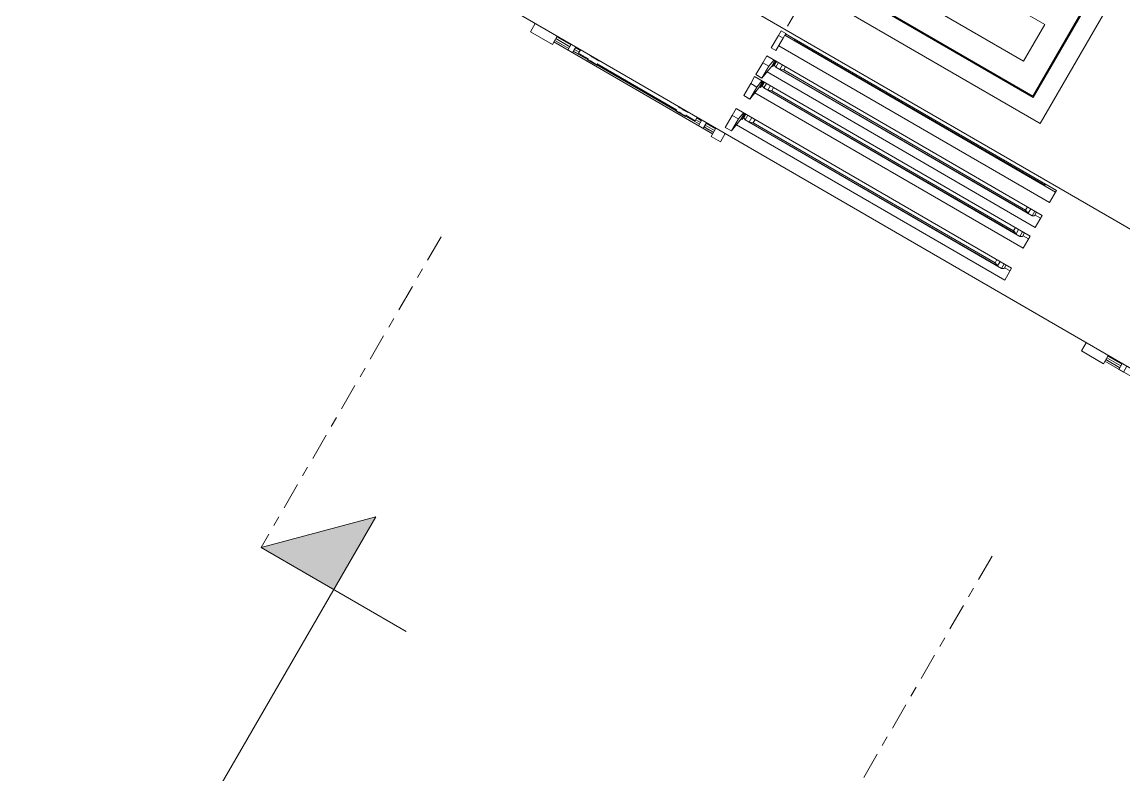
# Model space of a CAD drawing. Header units: millimetres. Extents: x 1373 to 40779, y 1939 to 6439.
# Drawn here: x 4470.7 to 4600.5, y 2396.2 to 2484.9 of the extents above; entities that cross this region are included whole.
import ezdxf

# ---------------------------------------------------------------- set-up
doc = ezdxf.new("R2010")
doc.units = ezdxf.units.MM
doc.linetypes.add('Centre', pattern=[1.34939, 0.635, -0.23813, 0.23813, -0.23813])
for name, color, linetype, lineweight in [('A-DETL', 6, 'Continuous', 30), ('A-DOOR', 31, 'Continuous', 18), ('A-DOOR-FRAM', 31, 'Continuous', 18), ('A-FLOR', 192, 'Continuous', 30), ('A-FLOR-HRAL', 11, 'Continuous', 18), ('A-FLOR-LEVL', 51, 'Continuous', 18), ('A-GLAZ', 151, 'Continuous', 18), ('A-WALL', 20, 'Continuous', 9), ('HESAPLAMALAR', 2, 'Continuous', 30)]:
    doc.layers.add(name, color=color, linetype=linetype, lineweight=lineweight)

# ---------------------------------------------------------------- blocks, each defined once
blk = doc.blocks.new('JTIRJRT')
at = {"layer": 'A-FLOR-LEVL'}
blk.add_hatch(color=256, dxfattribs=at).paths.add_polyline_path([(21893.2, -2372.24), (21893.2, -2411.74), (21932.7, -2372.24)])
at = {"layer": 'A-FLOR-LEVL', "linetype": 'Centre', "ltscale": 20}
for p, q in [((22062.34, -2111.74), (21893.2, -2111.74)), ((22062.34, -2411.74), (21893.2, -2411.74))]:
    blk.add_line(p, q, dxfattribs=at)
at = {"layer": 'A-FLOR-LEVL'}
for p, q in [((21893.2, -2411.74), (21893.2, -2332.75)), ((21932.7, -2372.24), (21735.23, -2372.24)), ((21932.7, -2372.24), (21893.2, -2411.74))]:
    blk.add_line(p, q, dxfattribs=at)
blk = doc.blocks.new('A$C1f4491a2')
at = {"layer": 'A-DOOR'}
for p, q in [((700.83, 1995.24), (624.83, 1995.24)), ((624.83, 1878.68), (624.83, 1995.24)), ((636.83, 1983.24), (636.83, 1887.9)), ((636.83, 1983.24), (656.83, 1983.24)), ((656.83, 1878.68), (656.83, 1983.24))]:
    blk.add_line(p, q, dxfattribs=at)
at = {"layer": 'A-DOOR-FRAM'}
for p, q in [((710.33, 2004.74), (615.33, 2004.74)), ((615.33, 2004.74), (615.33, 1878.68)), ((624.33, 1878.68), (624.33, 1995.74)), ((624.33, 1995.74), (701.33, 1995.74)), ((624.83, 1995.24), (624.83, 1878.68)), ((624.83, 1995.24), (700.83, 1995.24))]:
    blk.add_line(p, q, dxfattribs=at)
at = {"layer": 'A-FLOR', "color": 1, "lineweight": 20}
for p, q in [((532.41, 2087.24), (536.91, 2087.24)), ((532.41, 2087.24), (532.41, 2075.24)), ((536.91, 2075.24), (532.41, 2075.24)), ((532.41, 1787.24), (536.91, 1787.24)), ((532.41, 1787.24), (532.41, 1775.24)), ((536.91, 1775.24), (532.41, 1775.24))]:
    blk.add_line(p, q, dxfattribs=at)
at = {"layer": 'A-FLOR-HRAL'}
for p, q in [((533.79, 2173.6), (533.79, 2087.24)), ((533.74, 2097.4), (536.91, 2097.4)), ((533.74, 2097.4), (533.74, 2094.86)), ((533.74, 2094.86), (536.91, 2094.86)), ((534.55, 2087.24), (534.55, 2094.86)), ((534.63, 2094.86), (534.63, 2087.24)), ((536.54, 2087.24), (536.54, 2094.86)), ((532.41, 1878.68), (536.91, 1878.68)), ((532.41, 1878.68), (532.41, 1873.6)), ((595.41, 1878.68), (612.41, 1878.68)), ((532.41, 1873.6), (536.91, 1873.6)), ((533.79, 1873.6), (533.79, 1787.24)), ((534.55, 1868.52), (534.55, 1873.6)), ((534.63, 1873.6), (534.63, 1868.52)), ((536.54, 1868.52), (536.54, 1873.6)), ((533.74, 1868.52), (536.91, 1868.52)), ((533.74, 1868.52), (533.74, 1865.98)), ((533.74, 1865.98), (536.91, 1865.98)), ((534.55, 1858.36), (534.55, 1865.98)), ((534.63, 1865.98), (534.63, 1858.36)), ((536.54, 1863.44), (536.54, 1865.98)), ((536.91, 1863.44), (535.07, 1863.44)), ((535.07, 1863.44), (535.07, 1858.36)), ((534.55, 1858.36), (534.33, 1858.36)), ((534.33, 1858.36), (534.33, 1853.28)), ((535.29, 1858.36), (534.55, 1858.36)), ((534.63, 1857.62), (534.63, 1857.27)), ((536.91, 1858.36), (536.76, 1858.36)), ((534.33, 1853.28), (534.55, 1853.28)), ((534.55, 1810.1), (534.55, 1853.28)), ((534.55, 1853.28), (535.29, 1853.28)), ((534.63, 1853.28), (534.63, 1810.1)), ((535.07, 1853.28), (535.07, 1810.1)), ((536.76, 1853.28), (536.91, 1853.28)), ((534.55, 1810.1), (534.33, 1810.1)), ((534.33, 1810.1), (534.33, 1805.02)), ((535.29, 1810.1), (534.55, 1810.1)), ((534.63, 1809.36), (534.63, 1808.65)), ((536.91, 1810.1), (536.76, 1810.1)), ((534.33, 1805.02), (534.55, 1805.02)), ((534.55, 1797.4), (534.55, 1805.02)), ((534.55, 1805.02), (535.29, 1805.02)), ((534.63, 1806.18), (534.63, 1805.77)), ((534.63, 1805.02), (534.63, 1797.4)), ((535.07, 1805.02), (535.07, 1799.94)), ((536.76, 1805.02), (536.91, 1805.02)), ((533.74, 1797.4), (536.91, 1797.4)), ((533.74, 1797.4), (533.74, 1794.86)), ((535.07, 1799.94), (536.91, 1799.94)), ((536.54, 1797.4), (536.54, 1799.94)), ((533.74, 1794.86), (536.91, 1794.86)), ((534.55, 1787.24), (534.55, 1794.86)), ((534.63, 1794.86), (534.63, 1787.24)), ((536.54, 1787.24), (536.54, 1794.86))]:
    blk.add_line(p, q, dxfattribs=at)
at = {"layer": 'A-FLOR-HRAL', "linetype": 'Continuous'}
for p, q in [((535.58, 2087.24), (535.58, 2094.86)), ((534.59, 2087.24), (534.59, 2090.52)), ((534.59, 1868.52), (534.59, 1871.07)), ((535.58, 1868.52), (535.58, 1873.6)), ((535.58, 1863.44), (535.58, 1865.98)), ((534.59, 1858.36), (534.59, 1858.36)), ((534.59, 1853.53), (534.59, 1853.54)), ((535.58, 1797.4), (535.58, 1799.94)), ((535.58, 1787.24), (535.58, 1794.86)), ((534.59, 1787.24), (534.59, 1790.52))]:
    blk.add_line(p, q, dxfattribs=at)
at = {"layer": 'A-FLOR-HRAL'}
for centre, start_param, end_param in [((534.55, 1855.82), 3.141593, 6.283185), ((536.76, 1855.82), 0, 3.141593), ((534.55, 1807.56), 3.141593, 6.283185), ((536.76, 1807.56), 0, 3.141593)]:
    blk.add_ellipse(centre, major_axis=(0, 2.54), ratio=0.043477, start_param=start_param, end_param=end_param, dxfattribs=at)
at = {"layer": 'A-GLAZ'}
for p, q in [((548.16, 2027.24), (548.16, 2024.24)), ((565.55, 2027.24), (565.55, 2024.24)), ((576.85, 2027.24), (576.85, 2024.24)), ((591.03, 2027.24), (591.03, 1879.74)), ((547.18, 2023.16), (547.71, 2024.24)), ((547.18, 1883.62), (547.18, 2023.16)), ((549.68, 2023.16), (547.18, 2023.16)), ((547.93, 2019.24), (547.28, 2020.99)), ((547.28, 2020.99), (547.28, 1885.8)), ((549.68, 2020.99), (547.28, 2020.99)), ((547.71, 2024.24), (549.68, 2024.24)), ((564.57, 2023.16), (565.1, 2024.24)), ((564.57, 1883.62), (564.57, 2023.16)), ((567.08, 2023.16), (564.57, 2023.16)), ((565.32, 2019.24), (564.67, 2020.99)), ((564.67, 2020.99), (564.67, 1885.8)), ((567.08, 2020.99), (564.67, 2020.99)), ((565.1, 2024.24), (567.08, 2024.24)), ((575.88, 2023.16), (576.41, 2024.24)), ((575.88, 1883.62), (575.88, 2023.16)), ((578.38, 2023.16), (575.88, 2023.16)), ((576.62, 2019.24), (575.97, 2020.99)), ((575.97, 2020.99), (575.97, 1885.8)), ((578.38, 2020.99), (575.97, 2020.99)), ((576.41, 2024.24), (578.38, 2024.24)), ((591.29, 1884.74), (591.29, 2021.24)), ((591.29, 2021.24), (591.86, 2021.24)), ((547.93, 2019.24), (547.93, 1887.54)), ((549.68, 2019.24), (547.93, 2019.24)), ((565.32, 2019.24), (565.32, 1887.54)), ((567.08, 2019.24), (565.32, 2019.24)), ((576.62, 2019.24), (576.62, 1887.54)), ((578.38, 2019.24), (576.62, 2019.24)), ((547.93, 1887.54), (547.28, 1885.8)), ((547.28, 1885.8), (549.68, 1885.8)), ((547.93, 1887.54), (549.68, 1887.54)), ((565.32, 1887.54), (564.67, 1885.8)), ((564.67, 1885.8), (567.08, 1885.8)), ((565.32, 1887.54), (567.08, 1887.54)), ((576.62, 1887.54), (575.97, 1885.8)), ((575.97, 1885.8), (578.38, 1885.8)), ((576.62, 1887.54), (578.38, 1887.54)), ((591.86, 1884.74), (591.29, 1884.74)), ((539.42, 1880.62), (546.66, 1881.72)), ((539.42, 1877.24), (539.42, 1880.62)), ((545.94, 1880.62), (539.42, 1880.62)), ((549.68, 1881.19), (545.94, 1880.62)), ((545.94, 1880.62), (545.94, 1877.24)), ((546.66, 1882.21), (548.16, 1882.34)), ((546.66, 1881.72), (546.66, 1882.21)), ((549.68, 1882.21), (546.66, 1882.21)), ((549.68, 1881.72), (546.66, 1881.72)), ((549.68, 1883.62), (547.18, 1883.62)), ((547.18, 1883.62), (547.71, 1882.54)), ((549.68, 1882.54), (547.71, 1882.54)), ((548.16, 1882.54), (548.16, 1882.34)), ((548.16, 1882.34), (549.68, 1882.34)), ((556.81, 1880.62), (564.05, 1881.72)), ((556.81, 1877.24), (556.81, 1880.62)), ((563.33, 1880.62), (556.81, 1880.62)), ((567.08, 1881.19), (563.33, 1880.62)), ((563.33, 1880.62), (563.33, 1877.24)), ((564.05, 1882.21), (565.55, 1882.34)), ((564.05, 1881.72), (564.05, 1882.21)), ((567.08, 1882.21), (564.05, 1882.21)), ((567.08, 1881.72), (564.05, 1881.72)), ((567.08, 1883.62), (564.57, 1883.62)), ((564.57, 1883.62), (565.1, 1882.54)), ((567.08, 1882.54), (565.1, 1882.54)), ((565.55, 1882.54), (565.55, 1882.34)), ((565.55, 1882.34), (567.08, 1882.34)), ((568.11, 1880.62), (575.35, 1881.72)), ((568.11, 1877.24), (568.11, 1880.62)), ((574.63, 1880.62), (568.11, 1880.62)), ((578.38, 1881.19), (574.63, 1880.62)), ((574.63, 1880.62), (574.63, 1877.24)), ((575.35, 1882.21), (576.85, 1882.34)), ((575.35, 1881.72), (575.35, 1882.21)), ((578.38, 1882.21), (575.35, 1882.21)), ((578.38, 1881.72), (575.35, 1881.72)), ((578.38, 1883.62), (575.88, 1883.62)), ((575.88, 1883.62), (576.41, 1882.54)), ((578.38, 1882.54), (576.41, 1882.54)), ((576.85, 1882.54), (576.85, 1882.34)), ((576.85, 1882.34), (578.38, 1882.34)), ((582.73, 1879.74), (589.47, 1879.74)), ((582.73, 1877.24), (582.73, 1879.74)), ((589.47, 1879.74), (591.97, 1879.74)), ((589.47, 1879.74), (589.47, 1877.24)), ((591.97, 1879.74), (591.97, 1877.24)), ((545.94, 1877.24), (539.42, 1877.24)), ((545.94, 1877.24), (549.68, 1877.24)), ((563.33, 1877.24), (556.81, 1877.24)), ((563.33, 1877.24), (567.08, 1877.24)), ((574.63, 1877.24), (568.11, 1877.24)), ((574.63, 1877.24), (578.38, 1877.24)), ((589.47, 1877.24), (582.73, 1877.24)), ((591.97, 1877.24), (589.47, 1877.24))]:
    blk.add_line(p, q, dxfattribs=at)
at = {"layer": 'A-WALL'}
for p, q in [((536.91, 1187.24), (536.91, 2375.24)), ((593.5, 1187.24), (593.5, 2375.24)), ((543.16, 1881.19), (543.16, 2027.24)), ((543.16, 2027.24), (549.68, 2027.24)), ((549.68, 2027.24), (549.68, 1877.24)), ((560.55, 1881.19), (560.55, 2027.24)), ((560.55, 2027.24), (567.08, 2027.24)), ((567.08, 2027.24), (567.08, 1877.24)), ((571.86, 1881.19), (571.86, 2027.24)), ((571.86, 2027.24), (578.38, 2027.24)), ((578.38, 2027.24), (578.38, 1877.24)), ((585.34, 2027.24), (591.86, 2027.24)), ((585.34, 1879.74), (585.34, 2027.24)), ((591.86, 2027.24), (591.86, 1879.74))]:
    blk.add_line(p, q, dxfattribs=at)
at = {"layer": 'A-DETL'}
blk.add_blockref('JTIRJRT', (-21634.63, 4198.98), dxfattribs=at)

msp = doc.modelspace()

# ---------------------------------------------------------------- block references
at = {"layer": 'HESAPLAMALAR', "color": 4, "xscale": -0.25, "yscale": 0.25, "zscale": 0.25, "rotation": 239.9151996206696}
msp.add_blockref('A$C1f4491a2', (4079.85, 2591.06), dxfattribs=at)

doc.saveas('drawing.dxf')
